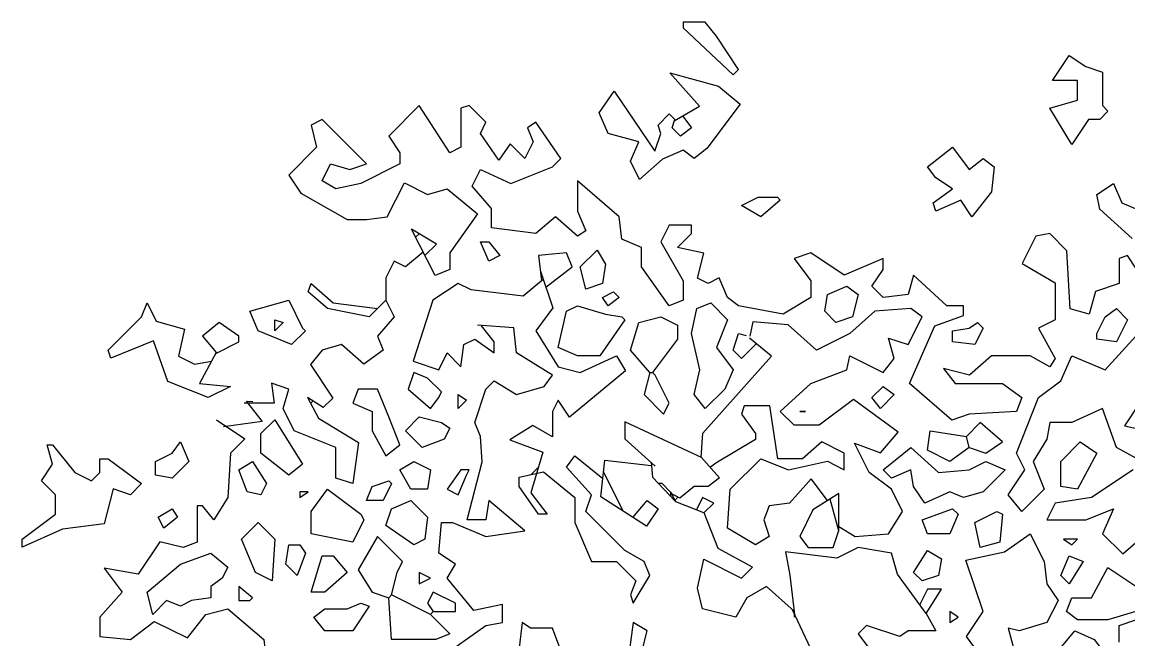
# Model space of a CAD drawing. Header units: millimetres. Extents: x 1211.91 to 1219.54, y 1029.16 to 1038.08.
# Drawn here: x 1214.75 to 1215.802, y 1037.497 to 1038.084 of the extents above; entities that cross this region are included whole.
import ezdxf

# ---------------------------------------------------------------- set-up
doc = ezdxf.new("R2010")
doc.units = ezdxf.units.MM
doc.header["$MEASUREMENT"] = 0
doc.layers.add('Hojas01', color=94, linetype='CONTINUOUS')
doc.layers.add('Hojas02', color=62, linetype='CONTINUOUS')

msp = doc.modelspace()

# ---------------------------------------------------------------- linework, layer by layer
at = {"layer": 'Hojas01', "linetype": 'Continuous'}
for p, q in [((1215.394, 1038.0039), (1215.3657, 1038.0354)), ((1215.3657, 1038.0354), (1215.4121, 1038.0229)), ((1215.2986, 1037.9976), (1215.3129, 1038.018)), ((1215.3129, 1038.018), (1215.3515, 1037.961)), ((1215.4121, 1038.0229), (1215.4326, 1038.0059)), ((1215.4326, 1038.0059), (1215.401, 1037.9636)), ((1215.1275, 1038.0044), (1215.0985, 1037.9754)), ((1215.1566, 1037.9595), (1215.1275, 1038.0044)), ((1215.175, 1038.0044), (1215.1671, 1038.0018)), ((1215.1671, 1038.0018), (1215.1671, 1037.9648)), ((1215.1909, 1037.9886), (1215.175, 1038.0044)), ((1215.307, 1037.978), (1215.2986, 1037.9976)), ((1215.3546, 1037.9859), (1215.3651, 1037.9965)), ((1215.3651, 1037.9965), (1215.3712, 1037.9904)), ((1215.3699, 1037.9898), (1215.394, 1038.0039)), ((1215.0351, 1037.9912), (1215.0246, 1037.9859)), ((1215.0246, 1037.9859), (1215.0298, 1037.9648)), ((1215.0774, 1037.949), (1215.0351, 1037.9912)), ((1215.1856, 1037.978), (1215.1909, 1037.9886)), ((1215.2384, 1037.9886), (1215.2305, 1037.9833)), ((1215.2622, 1037.9543), (1215.2384, 1037.9886)), ((1215.3572, 1037.978), (1215.3546, 1037.9859)), ((1215.3678, 1037.9833), (1215.3704, 1037.9912)), ((1215.3779, 1037.9944), (1215.3862, 1037.9833)), ((1215.0985, 1037.9754), (1215.109, 1037.9595)), ((1215.2033, 1037.9527), (1215.1856, 1037.978)), ((1215.2305, 1037.9833), (1215.2358, 1037.9701)), ((1215.3361, 1037.9701), (1215.307, 1037.978)), ((1215.3515, 1037.961), (1215.3572, 1037.978)), ((1215.3757, 1037.9754), (1215.3678, 1037.9833)), ((1215.3862, 1037.9833), (1215.3757, 1037.9754)), ((1215.0298, 1037.9648), (1215.0034, 1037.9384)), ((1215.1671, 1037.9648), (1215.1566, 1037.9595)), ((1215.214, 1037.9681), (1215.2033, 1037.9527)), ((1215.2278, 1037.9543), (1215.214, 1037.9681)), ((1215.2358, 1037.9701), (1215.2278, 1037.9543)), ((1215.3282, 1037.9516), (1215.3361, 1037.9701)), ((1215.109, 1037.9595), (1215.109, 1037.949)), ((1215.2542, 1037.9463), (1215.2622, 1037.9543)), ((1215.3588, 1037.9535), (1215.3367, 1037.9343)), ((1215.3783, 1037.9622), (1215.3588, 1037.9535)), ((1215.3889, 1037.9543), (1215.3783, 1037.9622)), ((1215.401, 1037.9636), (1215.3889, 1037.9543)), ((1215.0351, 1037.9331), (1215.043, 1037.949)), ((1215.043, 1037.949), (1215.0615, 1037.9437)), ((1215.0615, 1037.9437), (1215.0774, 1037.949)), ((1215.109, 1037.949), (1215.0721, 1037.9305)), ((1215.1777, 1037.9279), (1215.1856, 1037.9437)), ((1215.1856, 1037.9437), (1215.2146, 1037.9305)), ((1215.2146, 1037.9305), (1215.2542, 1037.9463)), ((1215.3367, 1037.9343), (1215.3282, 1037.9516)), ((1215.0034, 1037.9384), (1215.0149, 1037.9213)), ((1215.0483, 1037.9252), (1215.0351, 1037.9331)), ((1215.3176, 1037.8988), (1215.278, 1037.9331)), ((1215.278, 1037.9331), (1215.278, 1037.9041)), ((1215.0721, 1037.9305), (1215.0483, 1037.9252)), ((1215.097, 1037.8987), (1215.1134, 1037.931)), ((1215.1134, 1037.931), (1215.1354, 1037.9199)), ((1215.1354, 1037.9199), (1215.1539, 1037.9252)), ((1215.1539, 1037.9252), (1215.183, 1037.9015)), ((1215.1962, 1037.9067), (1215.1777, 1037.9279)), ((1215.7717, 1037.9199), (1215.7875, 1037.9305)), ((1215.7875, 1037.9305), (1215.7954, 1037.912)), ((1215.0149, 1037.9213), (1215.059, 1037.8962)), ((1215.7745, 1037.906), (1215.7717, 1037.9199)), ((1215.7954, 1037.912), (1215.8139, 1037.9041)), ((1215.183, 1037.9015), (1215.1566, 1037.8645)), ((1215.1962, 1037.8883), (1215.1962, 1037.9067)), ((1215.278, 1037.9041), (1215.2859, 1037.8856)), ((1215.8051, 1037.8781), (1215.7745, 1037.906)), ((1215.059, 1037.8962), (1215.0774, 1037.8962)), ((1215.0774, 1037.8962), (1215.097, 1037.8987)), ((1215.2569, 1037.8988), (1215.2384, 1037.883)), ((1215.278, 1037.8803), (1215.2569, 1037.8988)), ((1215.3202, 1037.8777), (1215.3176, 1037.8988)), ((1215.3651, 1037.8909), (1215.3572, 1037.8751)), ((1215.3862, 1037.8909), (1215.3651, 1037.8909)), ((1215.3862, 1037.883), (1215.3862, 1037.8909)), ((1215.1438, 1037.8728), (1215.12, 1037.8871)), ((1215.1426, 1037.843), (1215.12, 1037.8871)), ((1215.1273, 1037.8827), (1215.124, 1037.8794)), ((1215.2384, 1037.883), (1215.1962, 1037.8883)), ((1215.2859, 1037.8856), (1215.278, 1037.8803)), ((1215.373, 1037.8698), (1215.3862, 1037.883)), ((1215.7136, 1037.8803), (1215.7007, 1037.8545)), ((1215.7268, 1037.883), (1215.7136, 1037.8803)), ((1215.7432, 1037.8666), (1215.7268, 1037.883)), ((1215.1328, 1037.8619), (1215.1438, 1037.8728)), ((1215.3387, 1037.8698), (1215.3202, 1037.8777)), ((1215.3387, 1037.8513), (1215.3387, 1037.8698)), ((1215.3572, 1037.8751), (1215.3783, 1037.8381)), ((1215.3979, 1037.8642), (1215.373, 1037.8698)), ((1215.1311, 1037.8653), (1215.1143, 1037.8513)), ((1215.1566, 1037.8645), (1215.1566, 1037.8487)), ((1215.2674, 1037.8645), (1215.241, 1037.8619)), ((1215.241, 1037.8619), (1215.2437, 1037.8381)), ((1215.2727, 1037.8513), (1215.2674, 1037.8645)), ((1215.3921, 1037.8405), (1215.3979, 1037.8642)), ((1215.4998, 1037.8645), (1215.4839, 1037.8592)), ((1215.4839, 1037.8592), (1215.4998, 1037.8381)), ((1215.5314, 1037.8434), (1215.4998, 1037.8645)), ((1215.5684, 1037.8592), (1215.5314, 1037.8434)), ((1215.5684, 1037.8487), (1215.5684, 1037.8592)), ((1215.7461, 1037.8114), (1215.7432, 1037.8666)), ((1215.8007, 1037.8619), (1215.7928, 1037.8592)), ((1215.7928, 1037.8592), (1215.7928, 1037.8355)), ((1215.8166, 1037.8381), (1215.8007, 1037.8619)), ((1215.1038, 1037.8566), (1215.0958, 1037.8407)), ((1215.1143, 1037.8513), (1215.1038, 1037.8566)), ((1215.1566, 1037.8487), (1215.1426, 1037.843)), ((1215.2479, 1037.832), (1215.2727, 1037.8513)), ((1215.3651, 1037.8143), (1215.3387, 1037.8513)), ((1215.5578, 1037.8328), (1215.5684, 1037.8487)), ((1215.7007, 1037.8545), (1215.7321, 1037.8361)), ((1215.0958, 1037.8407), (1215.0958, 1037.8196)), ((1215.2453, 1037.8394), (1215.2264, 1037.8233)), ((1215.2426, 1037.8471), (1215.2546, 1037.8122)), ((1215.3783, 1037.8381), (1215.3783, 1037.8196)), ((1215.4021, 1037.8355), (1215.3921, 1037.8405)), ((1215.4126, 1037.8407), (1215.4021, 1037.8355)), ((1215.4206, 1037.8223), (1215.4126, 1037.8407)), ((1215.4998, 1037.8381), (1215.4998, 1037.8223)), ((1215.5974, 1037.8434), (1215.5922, 1037.8249)), ((1215.6291, 1037.8143), (1215.5974, 1037.8434)), ((1215.0219, 1037.8275), (1215.0246, 1037.8355)), ((1215.0404, 1037.8117), (1215.0219, 1037.8275)), ((1215.0246, 1037.8355), (1215.0457, 1037.817)), ((1215.1645, 1037.8355), (1215.1405, 1037.8195)), ((1215.1768, 1037.8293), (1215.1645, 1037.8355)), ((1215.2264, 1037.8233), (1215.1768, 1037.8293)), ((1215.5684, 1037.8223), (1215.5578, 1037.8328)), ((1215.7321, 1037.8361), (1215.7321, 1037.8011)), ((1215.7704, 1037.8279), (1215.7644, 1037.8063)), ((1215.7928, 1037.8355), (1215.7704, 1037.8279)), ((1214.8635, 1037.8038), (1214.8688, 1037.817)), ((1214.8688, 1037.817), (1214.8774, 1037.7997)), ((1215.0457, 1037.817), (1215.0879, 1037.8117)), ((1215.0958, 1037.8196), (1215.08, 1037.8038)), ((1215.0958, 1037.8196), (1215.1038, 1037.8038)), ((1215.1405, 1037.8195), (1215.1218, 1037.7617)), ((1215.3783, 1037.8196), (1215.3651, 1037.8143)), ((1215.4311, 1037.8143), (1215.4206, 1037.8223)), ((1215.4998, 1037.8223), (1215.4734, 1037.8064)), ((1215.5922, 1037.8249), (1215.5684, 1037.8223)), ((1215.08, 1037.8038), (1215.0404, 1037.8117)), ((1215.2546, 1037.8122), (1215.2384, 1037.7906)), ((1215.4734, 1037.8064), (1215.4311, 1037.8143)), ((1215.5605, 1037.8091), (1215.5367, 1037.7879)), ((1215.5948, 1037.8117), (1215.5605, 1037.8091)), ((1215.6054, 1037.8038), (1215.5948, 1037.8117)), ((1215.645, 1037.8143), (1215.6291, 1037.8143)), ((1215.645, 1037.8051), (1215.645, 1037.8143)), ((1215.7644, 1037.8063), (1215.7461, 1037.8114)), ((1214.8318, 1037.7721), (1214.8635, 1037.8038)), ((1214.8774, 1037.7997), (1214.9042, 1037.792)), ((1214.9374, 1037.7985), (1214.9216, 1037.7853)), ((1214.9559, 1037.7853), (1214.9374, 1037.7985)), ((1215.1038, 1037.8038), (1215.0879, 1037.7853)), ((1215.2173, 1037.7934), (1215.183, 1037.7959)), ((1215.4445, 1037.7992), (1215.4417, 1037.7853)), ((1215.4782, 1037.7963), (1215.4445, 1037.7992)), ((1215.505, 1037.7721), (1215.4782, 1037.7963)), ((1215.5923, 1037.7776), (1215.6054, 1037.8038)), ((1215.6175, 1037.7951), (1215.645, 1037.8051)), ((1215.7321, 1037.8011), (1215.7162, 1037.7932)), ((1214.9042, 1037.792), (1214.8985, 1037.7664)), ((1214.9216, 1037.7853), (1214.9348, 1037.7695)), ((1214.9559, 1037.78), (1214.9559, 1037.7853)), ((1215.0879, 1037.7853), (1215.0932, 1037.7721)), ((1215.1988, 1037.78), (1215.1867, 1037.7952)), ((1215.2199, 1037.7695), (1215.2173, 1037.7934)), ((1215.2384, 1037.7906), (1215.2595, 1037.7563)), ((1215.4258, 1037.7721), (1215.4311, 1037.7879)), ((1215.4311, 1037.7879), (1215.4381, 1037.7862)), ((1215.5367, 1037.7879), (1215.505, 1037.7721)), ((1215.5935, 1037.7404), (1215.6175, 1037.7951)), ((1215.7162, 1037.7932), (1215.7321, 1037.7642)), ((1215.7796, 1037.7536), (1215.8086, 1037.7853)), ((1214.875, 1037.7811), (1214.8344, 1037.7646)), ((1214.8885, 1037.7425), (1214.875, 1037.7811)), ((1214.934, 1037.7691), (1214.9559, 1037.78)), ((1215.0536, 1037.7774), (1215.0351, 1037.7721)), ((1215.0747, 1037.7589), (1215.0536, 1037.7774)), ((1215.1671, 1037.7563), (1215.1698, 1037.7774)), ((1215.1698, 1037.7774), (1215.1803, 1037.7827)), ((1215.1803, 1037.7827), (1215.1988, 1037.7695)), ((1215.1988, 1037.7695), (1215.1988, 1037.78)), ((1215.4478, 1037.7782), (1215.4338, 1037.7642)), ((1215.4623, 1037.7663), (1215.4413, 1037.7836)), ((1215.579, 1037.7642), (1215.5734, 1037.7837)), ((1215.5734, 1037.7837), (1215.5923, 1037.7776)), ((1214.8344, 1037.7646), (1214.8318, 1037.7721)), ((1214.8985, 1037.7664), (1214.9137, 1037.7589)), ((1214.9344, 1037.7699), (1214.9187, 1037.7404)), ((1215.0351, 1037.7721), (1215.0242, 1037.7584)), ((1215.0932, 1037.7721), (1215.0747, 1037.7589)), ((1215.146, 1037.7536), (1215.1539, 1037.7695)), ((1215.1539, 1037.7695), (1215.1671, 1037.7563)), ((1215.2542, 1037.7483), (1215.2199, 1037.7695)), ((1215.2806, 1037.751), (1215.315, 1037.7668)), ((1215.315, 1037.7668), (1215.3234, 1037.7526)), ((1215.3971, 1037.6932), (1215.4623, 1037.7663)), ((1215.4338, 1037.7642), (1215.4258, 1037.7721)), ((1215.5341, 1037.7536), (1215.5367, 1037.7668)), ((1215.5367, 1037.7668), (1215.5684, 1037.751)), ((1215.5684, 1037.751), (1215.579, 1037.7642)), ((1215.6714, 1037.7668), (1215.6504, 1037.7485)), ((1215.7083, 1037.7668), (1215.6714, 1037.7668)), ((1215.7268, 1037.7563), (1215.7083, 1037.7668)), ((1215.7321, 1037.7642), (1215.7268, 1037.7563)), ((1215.7374, 1037.7431), (1215.7479, 1037.7668)), ((1215.7479, 1037.7668), (1215.7796, 1037.7536)), ((1214.9137, 1037.7589), (1214.9301, 1037.7617)), ((1215.0242, 1037.7584), (1215.0452, 1037.7267)), ((1215.1218, 1037.7617), (1215.146, 1037.7536)), ((1215.2595, 1037.7563), (1215.2806, 1037.751)), ((1215.4998, 1037.7404), (1215.5341, 1037.7536)), ((1215.6504, 1037.7485), (1215.6257, 1037.7547)), ((1215.6257, 1037.7547), (1215.637, 1037.7404)), ((1215.1909, 1037.7351), (1215.1988, 1037.7431)), ((1215.1988, 1037.7431), (1215.2199, 1037.7299)), ((1215.2463, 1037.7378), (1215.2542, 1037.7483)), ((1215.3234, 1037.7526), (1215.2702, 1037.7086)), ((1215.7162, 1037.7272), (1215.7374, 1037.7431)), ((1214.9269, 1037.7272), (1214.8885, 1037.7425)), ((1214.9187, 1037.7404), (1214.948, 1037.7378)), ((1214.948, 1037.7378), (1214.9269, 1037.7272)), ((1215.0034, 1037.7351), (1214.9869, 1037.7407)), ((1214.9869, 1037.7407), (1214.9895, 1037.7217)), ((1214.9982, 1037.7167), (1215.0034, 1037.7351)), ((1215.1803, 1037.7035), (1215.1909, 1037.7351)), ((1215.2199, 1037.7299), (1215.2463, 1037.7378)), ((1215.4707, 1037.714), (1215.4998, 1037.7404)), ((1215.6336, 1037.7058), (1215.5935, 1037.7404)), ((1215.637, 1037.7404), (1215.6819, 1037.7404)), ((1215.6819, 1037.7404), (1215.7004, 1037.7272)), ((1214.9895, 1037.7217), (1214.9612, 1037.7219)), ((1214.9631, 1037.7237), (1214.9782, 1037.7045)), ((1214.9693, 1037.7231), (1214.964, 1037.7235)), ((1215.036, 1037.7176), (1215.0213, 1037.7272)), ((1215.0213, 1037.7272), (1215.0318, 1037.7077)), ((1215.0265, 1037.7239), (1215.0243, 1037.7217)), ((1215.0452, 1037.7267), (1215.036, 1037.7176)), ((1215.2595, 1037.7246), (1215.2542, 1037.714)), ((1215.2702, 1037.7086), (1215.2595, 1037.7246)), ((1215.5404, 1037.7254), (1215.5077, 1037.7008)), ((1215.5828, 1037.6942), (1215.5404, 1037.7254)), ((1215.6951, 1037.6744), (1215.7162, 1037.7272)), ((1215.7004, 1037.7272), (1215.6951, 1037.714)), ((1215.8139, 1037.7246), (1215.7978, 1037.7004)), ((1215.0087, 1037.6955), (1214.9982, 1037.7167)), ((1215.2542, 1037.714), (1215.2542, 1037.6899)), ((1215.4364, 1037.7193), (1215.4338, 1037.7114)), ((1215.4338, 1037.7114), (1215.447, 1037.6929)), ((1215.4606, 1037.7193), (1215.4364, 1037.7193)), ((1215.4682, 1037.6691), (1215.4606, 1037.7193)), ((1215.4839, 1037.7008), (1215.4707, 1037.714)), ((1215.6502, 1037.7114), (1215.6336, 1037.7058)), ((1215.6951, 1037.714), (1215.6502, 1037.7114)), ((1215.777, 1037.7167), (1215.7479, 1037.7035)), ((1215.7902, 1037.6797), (1215.777, 1037.7167)), ((1214.9348, 1037.7061), (1214.9616, 1037.688)), ((1214.9782, 1037.7045), (1214.9414, 1037.6994)), ((1215.0318, 1037.7077), (1215.0697, 1037.6845)), ((1215.1856, 1037.6903), (1215.1803, 1037.7035)), ((1215.3965, 1037.6698), (1215.3229, 1037.7041)), ((1215.3229, 1037.7041), (1215.3229, 1037.6879)), ((1215.5077, 1037.7008), (1215.4839, 1037.7008)), ((1215.7268, 1037.7035), (1215.7242, 1037.6876)), ((1215.7479, 1037.7035), (1215.7268, 1037.7035)), ((1215.0483, 1037.6797), (1215.0087, 1037.6955)), ((1215.1872, 1037.6661), (1215.1856, 1037.6903)), ((1215.2354, 1037.7006), (1215.2137, 1037.6871)), ((1215.2542, 1037.6899), (1215.2354, 1037.7006)), ((1215.3956, 1037.6702), (1215.3971, 1037.6932)), ((1215.447, 1037.6929), (1215.447, 1037.6872)), ((1215.566, 1037.6747), (1215.5828, 1037.6942)), ((1215.7978, 1037.7004), (1215.8374, 1037.6916)), ((1214.779, 1037.6639), (1214.7738, 1037.6823)), ((1214.7738, 1037.6823), (1214.779, 1037.6823)), ((1214.779, 1037.6823), (1214.8002, 1037.6559)), ((1214.9616, 1037.688), (1214.948, 1037.6744)), ((1215.0483, 1037.6507), (1215.0483, 1037.6797)), ((1215.0697, 1037.6845), (1215.0642, 1037.6454)), ((1215.2137, 1037.6871), (1215.2451, 1037.6752)), ((1215.3229, 1037.6879), (1215.3518, 1037.6621)), ((1215.447, 1037.6872), (1215.4093, 1037.6649)), ((1215.5103, 1037.685), (1215.4918, 1037.6691)), ((1215.5314, 1037.6744), (1215.5103, 1037.685)), ((1215.5552, 1037.6559), (1215.5412, 1037.6838)), ((1215.5412, 1037.6838), (1215.566, 1037.6747)), ((1215.7242, 1037.6876), (1215.711, 1037.6665)), ((1215.8192, 1037.6639), (1215.7902, 1037.6797)), ((1214.8239, 1037.6559), (1214.8239, 1037.6691)), ((1214.8239, 1037.6691), (1214.8318, 1037.6691)), ((1214.8318, 1037.6691), (1214.8635, 1037.6454)), ((1214.948, 1037.6744), (1214.9454, 1037.6322)), ((1215.2451, 1037.6752), (1215.2337, 1037.6367)), ((1215.2674, 1037.6612), (1215.2754, 1037.6718)), ((1215.2754, 1037.6718), (1215.302, 1037.6504)), ((1215.3956, 1037.6707), (1215.413, 1037.6509)), ((1215.4232, 1037.6401), (1215.4522, 1037.6691)), ((1215.4522, 1037.6691), (1215.4785, 1037.6586)), ((1215.4918, 1037.6691), (1215.4682, 1037.6691)), ((1215.5314, 1037.6586), (1215.5314, 1037.6744)), ((1215.703, 1037.6586), (1215.6951, 1037.6744)), ((1214.7685, 1037.648), (1214.779, 1037.6639)), ((1215.1729, 1037.6111), (1215.1872, 1037.6661)), ((1215.241, 1037.6612), (1215.2338, 1037.654)), ((1215.2912, 1037.6348), (1215.2674, 1037.6612)), ((1215.3002, 1037.6328), (1215.3039, 1037.6676)), ((1215.3039, 1037.6676), (1215.3481, 1037.6625)), ((1215.3478, 1037.6657), (1215.3493, 1037.6516)), ((1215.4093, 1037.6649), (1215.4043, 1037.661)), ((1215.4785, 1037.6586), (1215.5155, 1037.6666)), ((1215.5155, 1037.6666), (1215.5314, 1037.6586)), ((1215.711, 1037.6665), (1215.7215, 1037.6401)), ((1214.8002, 1037.6559), (1214.816, 1037.648)), ((1214.816, 1037.648), (1214.8239, 1037.6559)), ((1215.0642, 1037.6454), (1215.0483, 1037.6507)), ((1215.2226, 1037.6515), (1215.2455, 1037.6566)), ((1215.2226, 1037.6427), (1215.2226, 1037.6515)), ((1215.2455, 1037.6566), (1215.2754, 1037.6322)), ((1215.3216, 1037.6191), (1215.3027, 1037.6566)), ((1215.3713, 1037.6282), (1215.3493, 1037.6516)), ((1215.413, 1037.6509), (1215.4021, 1037.6427)), ((1215.5002, 1037.6501), (1215.4793, 1037.627)), ((1215.5157, 1037.6294), (1215.5002, 1037.6501)), ((1215.5763, 1037.6401), (1215.5552, 1037.6559)), ((1215.6872, 1037.6348), (1215.703, 1037.6586)), ((1215.806, 1037.6586), (1215.7664, 1037.6322)), ((1214.7817, 1037.6348), (1214.7685, 1037.648)), ((1214.8366, 1037.6404), (1214.8281, 1037.6071)), ((1214.853, 1037.6348), (1214.8366, 1037.6404)), ((1214.8635, 1037.6454), (1214.853, 1037.6348)), ((1215.241, 1037.6163), (1215.2226, 1037.6427)), ((1215.3583, 1037.6454), (1215.3551, 1037.6454)), ((1215.3583, 1037.6454), (1215.3664, 1037.6372)), ((1215.3889, 1037.6427), (1215.3752, 1037.6317)), ((1215.4021, 1037.6427), (1215.3889, 1037.6427)), ((1215.4206, 1037.6031), (1215.4232, 1037.6401)), ((1215.5869, 1037.619), (1215.5763, 1037.6401)), ((1215.7215, 1037.6401), (1215.7004, 1037.619)), ((1214.7817, 1037.6163), (1214.7817, 1037.6348)), ((1214.9454, 1037.6322), (1214.9322, 1037.6111)), ((1215.1935, 1037.6295), (1215.1909, 1037.6111)), ((1215.2278, 1037.6005), (1215.1935, 1037.6295)), ((1215.2337, 1037.6367), (1215.249, 1037.6163)), ((1215.2754, 1037.6322), (1215.2754, 1037.6084)), ((1215.2859, 1037.619), (1215.2912, 1037.6348)), ((1215.3435, 1037.605), (1215.3002, 1037.6328)), ((1215.3305, 1037.6133), (1215.344, 1037.6295)), ((1215.344, 1037.6295), (1215.3546, 1037.6216)), ((1215.3664, 1037.6375), (1215.3707, 1037.629)), ((1215.3664, 1037.6372), (1215.3664, 1037.6335)), ((1215.3752, 1037.6317), (1215.3671, 1037.6361)), ((1215.3734, 1037.6326), (1215.3703, 1037.6294)), ((1215.3981, 1037.6177), (1215.3713, 1037.6282)), ((1215.3968, 1037.6322), (1215.391, 1037.6206)), ((1215.4074, 1037.6269), (1215.3968, 1037.6322)), ((1215.5263, 1037.6361), (1215.5017, 1037.6204)), ((1215.5262, 1037.6005), (1215.518, 1037.6307)), ((1215.5263, 1037.6001), (1215.5263, 1037.6361)), ((1215.7004, 1037.619), (1215.6872, 1037.6348)), ((1215.7664, 1037.6322), (1215.7321, 1037.6269)), ((1214.9216, 1037.6243), (1214.9163, 1037.6243)), ((1214.9163, 1037.6243), (1214.9163, 1037.5899)), ((1214.9322, 1037.6111), (1214.9216, 1037.6243)), ((1215.3229, 1037.582), (1215.2859, 1037.619)), ((1215.3546, 1037.6216), (1215.3435, 1037.605)), ((1215.3984, 1037.6179), (1215.4074, 1037.6269)), ((1215.4116, 1037.5839), (1215.3984, 1037.6177)), ((1215.4602, 1037.6243), (1215.4549, 1037.6111)), ((1215.4793, 1037.627), (1215.4602, 1037.6243)), ((1215.5017, 1037.6204), (1215.4892, 1037.5952)), ((1215.5737, 1037.5979), (1215.5869, 1037.619)), ((1215.7321, 1037.6269), (1215.7242, 1037.6111)), ((1215.7611, 1037.6111), (1215.7875, 1037.6216)), ((1215.7875, 1037.6216), (1215.777, 1037.5979)), ((1214.75, 1037.5926), (1214.7817, 1037.6163)), ((1214.8281, 1037.6071), (1214.7884, 1037.6022)), ((1215.146, 1037.5794), (1215.1486, 1037.6084)), ((1215.1486, 1037.6084), (1215.1592, 1037.6084)), ((1215.1592, 1037.6084), (1215.1909, 1037.5952)), ((1215.1909, 1037.6111), (1215.1729, 1037.6111)), ((1215.249, 1037.6163), (1215.241, 1037.6163)), ((1215.2754, 1037.6084), (1215.2912, 1037.5715)), ((1215.4549, 1037.6111), (1215.4602, 1037.5952)), ((1215.7242, 1037.6111), (1215.7611, 1037.6111)), ((1215.7962, 1037.5786), (1215.8325, 1037.6103)), ((1214.7884, 1037.6022), (1214.75, 1037.5851)), ((1215.1909, 1037.5952), (1215.2278, 1037.6005)), ((1215.447, 1037.5873), (1215.4206, 1037.6031)), ((1215.5209, 1037.5847), (1215.5263, 1037.6008)), ((1215.5263, 1037.6047), (1215.542, 1037.5952)), ((1215.542, 1037.5952), (1215.5737, 1037.5979)), ((1215.6838, 1037.5807), (1215.7083, 1037.5979)), ((1215.7083, 1037.5979), (1215.7215, 1037.5715)), ((1215.777, 1037.5979), (1215.7962, 1037.5786)), ((1214.75, 1037.5851), (1214.75, 1037.5926)), ((1214.8809, 1037.5902), (1214.8604, 1037.5596)), ((1214.9031, 1037.5847), (1214.8809, 1037.5902)), ((1214.9163, 1037.5899), (1214.9031, 1037.5847)), ((1215.4602, 1037.5952), (1215.447, 1037.5873)), ((1215.4892, 1037.5952), (1215.4971, 1037.5847)), ((1215.1618, 1037.5688), (1215.146, 1037.5794)), ((1215.3414, 1037.5715), (1215.3229, 1037.582)), ((1215.4443, 1037.5662), (1215.4116, 1037.5839)), ((1215.5244, 1037.5745), (1215.4757, 1037.5806)), ((1215.4757, 1037.5806), (1215.4797, 1037.5584)), ((1215.4971, 1037.5847), (1215.5209, 1037.5847)), ((1215.5446, 1037.5847), (1215.5244, 1037.5745)), ((1215.5763, 1037.5794), (1215.5446, 1037.5847)), ((1215.582, 1037.5596), (1215.5763, 1037.5794)), ((1215.6472, 1037.5727), (1215.6838, 1037.5807)), ((1214.8604, 1037.5596), (1214.828, 1037.5651)), ((1214.828, 1037.5651), (1214.845, 1037.5424)), ((1215.1539, 1037.5556), (1215.1618, 1037.5688)), ((1215.2912, 1037.5715), (1215.315, 1037.5715)), ((1215.315, 1037.5715), (1215.3334, 1037.553)), ((1215.3466, 1037.5583), (1215.3414, 1037.5715)), ((1215.3919, 1037.546), (1215.398, 1037.5736)), ((1215.398, 1037.5736), (1215.4338, 1037.5556)), ((1215.4338, 1037.5556), (1215.4443, 1037.5662)), ((1215.6634, 1037.5239), (1215.6472, 1037.5727)), ((1215.7215, 1037.5715), (1215.7242, 1037.5503)), ((1215.7664, 1037.5371), (1215.7821, 1037.5659)), ((1215.7821, 1037.5659), (1215.8086, 1037.5481)), ((1215.1794, 1037.525), (1215.1539, 1037.5556)), ((1215.3308, 1037.5319), (1215.3466, 1037.5583)), ((1215.4797, 1037.5584), (1215.4842, 1037.5213)), ((1215.6095, 1037.5221), (1215.582, 1037.5596)), ((1215.3334, 1037.553), (1215.3282, 1037.5398)), ((1215.3968, 1037.5266), (1215.3919, 1037.546)), ((1215.4575, 1037.5477), (1215.439, 1037.5371)), ((1215.4838, 1037.5243), (1215.4575, 1037.5477)), ((1215.6106, 1037.5451), (1215.6034, 1037.5305)), ((1215.6095, 1037.522), (1215.6238, 1037.5451)), ((1215.6238, 1037.5451), (1215.6106, 1037.5451)), ((1215.7242, 1037.5503), (1215.7347, 1037.5345)), ((1214.845, 1037.5424), (1214.8239, 1037.5187)), ((1215.3282, 1037.5398), (1215.3308, 1037.5319)), ((1215.439, 1037.5371), (1215.4285, 1037.5187)), ((1215.7347, 1037.5345), (1215.7242, 1037.5134)), ((1215.7426, 1037.5239), (1215.7479, 1037.5371)), ((1215.7479, 1037.5371), (1215.7664, 1037.5371)), ((1214.9245, 1037.5213), (1214.9454, 1037.5266)), ((1214.9454, 1037.5266), (1214.9797, 1037.4975)), ((1215.2067, 1037.5305), (1215.1794, 1037.525)), ((1215.2067, 1037.5134), (1215.2067, 1037.5305)), ((1215.4285, 1037.5187), (1215.3968, 1037.5266)), ((1215.4819, 1037.5259), (1215.5218, 1037.4412)), ((1215.6091, 1037.5228), (1215.6186, 1037.5055)), ((1215.6476, 1037.5002), (1215.6634, 1037.5239)), ((1215.7532, 1037.516), (1215.7426, 1037.5239)), ((1215.8086, 1037.5239), (1215.7822, 1037.516)), ((1214.8239, 1037.5187), (1214.8239, 1037.5002)), ((1214.853, 1037.4975), (1214.8755, 1037.5144)), ((1214.8755, 1037.5144), (1214.9071, 1037.499)), ((1214.9071, 1037.499), (1214.9245, 1037.5213)), ((1215.1909, 1037.5107), (1215.2067, 1037.5134)), ((1215.2252, 1037.5134), (1215.2226, 1037.4896)), ((1215.2331, 1037.5081), (1215.2252, 1037.5134)), ((1215.3308, 1037.5134), (1215.3255, 1037.4738)), ((1215.344, 1037.5055), (1215.3308, 1037.5134)), ((1215.7242, 1037.5134), (1215.6978, 1037.5055)), ((1215.7822, 1037.516), (1215.7532, 1037.516)), ((1215.146, 1037.4791), (1215.1909, 1037.5107)), ((1215.2542, 1037.5081), (1215.2331, 1037.5081)), ((1215.2622, 1037.487), (1215.2542, 1037.5081)), ((1215.3387, 1037.4843), (1215.344, 1037.5055)), ((1215.5526, 1037.5107), (1215.5446, 1037.5028)), ((1215.5446, 1037.5028), (1215.5605, 1037.4817)), ((1215.5842, 1037.5002), (1215.5526, 1037.5107)), ((1215.5922, 1037.5055), (1215.5842, 1037.5002)), ((1215.6186, 1037.5055), (1215.5922, 1037.5055)), ((1215.6978, 1037.5055), (1215.6872, 1037.5081)), ((1215.6872, 1037.5081), (1215.6925, 1037.4896)), ((1214.8239, 1037.5002), (1214.853, 1037.4975)), ((1214.9797, 1037.4975), (1214.9823, 1037.4764)), ((1215.6617, 1037.4814), (1215.6476, 1037.5002))]:
    msp.add_line(p, q, dxfattribs=at)
at = {"layer": 'Hojas02', "linetype": 'Continuous'}
for p, q in [((1215.3862, 1038.0836), (1215.3783, 1038.0836)), ((1215.3783, 1038.0836), (1215.3783, 1038.0783)), ((1215.3994, 1038.0836), (1215.3862, 1038.0836)), ((1215.41, 1038.0704), (1215.3994, 1038.0836)), ((1215.3783, 1038.0783), (1215.4258, 1038.0335)), ((1215.4311, 1038.0387), (1215.41, 1038.0704)), ((1215.7294, 1038.0282), (1215.7453, 1038.0519)), ((1215.7453, 1038.0519), (1215.7611, 1038.0414)), ((1215.4258, 1038.0335), (1215.4311, 1038.0387)), ((1215.7611, 1038.0414), (1215.777, 1038.0361)), ((1215.74, 1038.0282), (1215.7294, 1038.0282)), ((1215.7532, 1038.0282), (1215.74, 1038.0282)), ((1215.7532, 1038.0097), (1215.7532, 1038.0282)), ((1215.777, 1038.0361), (1215.777, 1038.0044)), ((1215.7268, 1038.0018), (1215.7532, 1038.0097)), ((1215.7479, 1037.9675), (1215.7268, 1038.0018)), ((1215.7822, 1037.9991), (1215.7743, 1037.9912)), ((1215.777, 1038.0044), (1215.7822, 1037.9991)), ((1215.7638, 1037.9912), (1215.7479, 1037.9675)), ((1215.7743, 1037.9912), (1215.7638, 1037.9912)), ((1215.6106, 1037.9463), (1215.6344, 1037.9648)), ((1215.6344, 1037.9648), (1215.6502, 1037.9437)), ((1215.6502, 1037.9437), (1215.6634, 1037.9543)), ((1215.6634, 1037.9543), (1215.674, 1037.9463)), ((1215.6186, 1037.9358), (1215.6106, 1037.9463)), ((1215.674, 1037.9463), (1215.6714, 1037.9226)), ((1215.6344, 1037.9252), (1215.6186, 1037.9358)), ((1215.6159, 1037.912), (1215.6344, 1037.9252)), ((1215.6714, 1037.9226), (1215.6529, 1037.8988)), ((1215.4338, 1037.9094), (1215.4496, 1037.9173)), ((1215.4496, 1037.9173), (1215.4681, 1037.9173)), ((1215.4707, 1037.9147), (1215.4522, 1037.8988)), ((1215.4681, 1037.9173), (1215.4707, 1037.9147)), ((1215.6186, 1037.9041), (1215.6159, 1037.912)), ((1215.6423, 1037.9147), (1215.6186, 1037.9041)), ((1215.6529, 1037.8988), (1215.6423, 1037.9147)), ((1215.4522, 1037.8988), (1215.4338, 1037.9094)), ((1215.1935, 1037.8566), (1215.1856, 1037.8751)), ((1215.1856, 1037.8751), (1215.1935, 1037.8751)), ((1215.1935, 1037.8751), (1215.2041, 1037.8619)), ((1215.2041, 1037.8619), (1215.1935, 1037.8566)), ((1215.2806, 1037.8513), (1215.2965, 1037.8671)), ((1215.2965, 1037.8671), (1215.3044, 1037.8539)), ((1215.2859, 1037.8302), (1215.2806, 1037.8513)), ((1215.3044, 1037.8539), (1215.3018, 1037.8355)), ((1215.3018, 1037.8355), (1215.2859, 1037.8302)), ((1215.3018, 1037.8223), (1215.3123, 1037.8275)), ((1215.3123, 1037.8275), (1215.3176, 1037.8223)), ((1215.5156, 1037.8249), (1215.5341, 1037.8328)), ((1215.5341, 1037.8328), (1215.5446, 1037.8249)), ((1214.9665, 1037.8091), (1215.0034, 1037.8196)), ((1215.0034, 1037.8196), (1215.0166, 1037.7932)), ((1215.307, 1037.8143), (1215.3018, 1037.8223)), ((1215.3176, 1037.8223), (1215.307, 1037.8143)), ((1215.3915, 1037.8117), (1215.4047, 1037.817)), ((1215.4047, 1037.817), (1215.4206, 1037.8011)), ((1215.513, 1037.8091), (1215.5156, 1037.8249)), ((1215.5446, 1037.8249), (1215.5394, 1037.8038)), ((1214.9744, 1037.7906), (1214.9665, 1037.8091)), ((1215.2595, 1037.7747), (1215.2674, 1037.8091)), ((1215.2674, 1037.8091), (1215.278, 1037.8143)), ((1215.278, 1037.8143), (1215.3044, 1037.8064)), ((1215.3044, 1037.8064), (1215.3202, 1037.8038)), ((1215.3862, 1037.7879), (1215.3915, 1037.8117)), ((1215.5235, 1037.7985), (1215.513, 1037.8091)), ((1215.7796, 1037.8038), (1215.7902, 1037.8117)), ((1215.7902, 1037.8117), (1215.8007, 1037.8011)), ((1214.9902, 1037.7906), (1214.9902, 1037.8011)), ((1214.9902, 1037.8011), (1214.9982, 1037.7985)), ((1214.9982, 1037.7985), (1214.9902, 1037.7906)), ((1215.3229, 1037.8011), (1215.2991, 1037.7668)), ((1215.3202, 1037.8038), (1215.3229, 1037.8011)), ((1215.3282, 1037.7721), (1215.3361, 1037.7985)), ((1215.3361, 1037.7985), (1215.3572, 1037.8038)), ((1215.3572, 1037.8038), (1215.373, 1037.7959)), ((1215.373, 1037.7959), (1215.373, 1037.7827)), ((1215.4206, 1037.8011), (1215.41, 1037.7747)), ((1215.5394, 1037.8038), (1215.5235, 1037.7985)), ((1215.6502, 1037.7932), (1215.6582, 1037.7985)), ((1215.6582, 1037.7985), (1215.6634, 1037.7932)), ((1215.7717, 1037.7879), (1215.7796, 1037.8038)), ((1215.8007, 1037.8011), (1215.7902, 1037.78)), ((1215.0061, 1037.7774), (1214.9744, 1037.7906)), ((1215.0193, 1037.7906), (1215.0061, 1037.7774)), ((1215.0166, 1037.7932), (1215.0193, 1037.7906)), ((1215.3942, 1037.7536), (1215.3862, 1037.7879)), ((1215.6344, 1037.7906), (1215.6502, 1037.7932)), ((1215.6344, 1037.78), (1215.6344, 1037.7906)), ((1215.6634, 1037.7932), (1215.6555, 1037.7774)), ((1215.7717, 1037.7827), (1215.7717, 1037.7879)), ((1215.278, 1037.7668), (1215.2595, 1037.7747)), ((1215.373, 1037.7827), (1215.3493, 1037.751)), ((1215.41, 1037.7747), (1215.4258, 1037.7536)), ((1215.6555, 1037.7774), (1215.6344, 1037.78)), ((1215.7902, 1037.78), (1215.7717, 1037.7827)), ((1215.2991, 1037.7668), (1215.278, 1037.7668)), ((1215.3466, 1037.751), (1215.3282, 1037.7721)), ((1215.3889, 1037.7299), (1215.3942, 1037.7536)), ((1215.4258, 1037.7536), (1215.4179, 1037.7351)), ((1215.1222, 1037.751), (1215.117, 1037.7351)), ((1215.1354, 1037.7457), (1215.1222, 1037.751)), ((1215.1486, 1037.7325), (1215.1354, 1037.7457)), ((1215.3466, 1037.751), (1215.3414, 1037.7299)), ((1215.3466, 1037.751), (1215.3493, 1037.751)), ((1215.3519, 1037.7483), (1215.3493, 1037.751)), ((1215.3651, 1037.7219), (1215.3519, 1037.7483)), ((1215.0694, 1037.7351), (1215.0642, 1037.7219)), ((1215.0879, 1037.7351), (1215.0694, 1037.7351)), ((1215.0985, 1037.7087), (1215.0879, 1037.7351)), ((1215.117, 1037.7351), (1215.1381, 1037.7167)), ((1215.146, 1037.7272), (1215.1486, 1037.7325)), ((1215.4179, 1037.7351), (1215.3994, 1037.7167)), ((1215.5578, 1037.7272), (1215.5684, 1037.7378)), ((1215.5684, 1037.7378), (1215.579, 1037.7299)), ((1215.0642, 1037.7219), (1215.0826, 1037.714)), ((1215.1381, 1037.7167), (1215.146, 1037.7272)), ((1215.1645, 1037.7167), (1215.1645, 1037.7299)), ((1215.1645, 1037.7299), (1215.1724, 1037.7246)), ((1215.1724, 1037.7246), (1215.1645, 1037.7167)), ((1215.3414, 1037.7299), (1215.3598, 1037.7114)), ((1215.3598, 1037.7114), (1215.3651, 1037.7219)), ((1215.3994, 1037.7167), (1215.3889, 1037.7299)), ((1215.5658, 1037.7167), (1215.5578, 1037.7272)), ((1215.579, 1037.7299), (1215.5658, 1037.7167)), ((1215.0826, 1037.714), (1215.0826, 1037.6955)), ((1215.4945, 1037.714), (1215.4892, 1037.714)), ((1215.4892, 1037.714), (1215.4945, 1037.714)), ((1214.977, 1037.6929), (1214.9902, 1037.7061)), ((1214.9902, 1037.7061), (1215.0166, 1037.6639)), ((1215.109, 1037.6823), (1215.0985, 1037.7087)), ((1215.1143, 1037.6955), (1215.1275, 1037.7087)), ((1215.1275, 1037.7087), (1215.1486, 1037.7035)), ((1215.1486, 1037.7035), (1215.1566, 1037.6982)), ((1215.6608, 1037.7035), (1215.6476, 1037.6903)), ((1215.6819, 1037.685), (1215.6608, 1037.7035)), ((1214.977, 1037.6744), (1214.977, 1037.6929)), ((1215.0826, 1037.6955), (1215.0958, 1037.6718)), ((1215.1302, 1037.6797), (1215.1143, 1037.6955)), ((1215.1566, 1037.6982), (1215.1513, 1037.6876)), ((1215.6106, 1037.6771), (1215.6133, 1037.6955)), ((1215.6133, 1037.6955), (1215.6476, 1037.6903)), ((1215.6502, 1037.6797), (1215.6476, 1037.6903)), ((1214.8926, 1037.6744), (1214.9005, 1037.685)), ((1214.9005, 1037.685), (1214.9084, 1037.6665)), ((1215.0958, 1037.6718), (1215.109, 1037.6823)), ((1215.1513, 1037.6876), (1215.1302, 1037.6797)), ((1215.5684, 1037.6586), (1215.5948, 1037.6797)), ((1215.5948, 1037.6797), (1215.6212, 1037.6559)), ((1215.6502, 1037.6797), (1215.6318, 1037.6665)), ((1215.6502, 1037.6797), (1215.6661, 1037.6744)), ((1215.6661, 1037.6744), (1215.6819, 1037.685)), ((1215.7374, 1037.6665), (1215.7558, 1037.685)), ((1215.7558, 1037.685), (1215.7717, 1037.6744)), ((1214.8767, 1037.6665), (1214.8926, 1037.6744)), ((1215.0034, 1037.6533), (1214.977, 1037.6744)), ((1215.6318, 1037.6665), (1215.6106, 1037.6771)), ((1215.7717, 1037.6744), (1215.7532, 1037.6401)), ((1214.8767, 1037.6533), (1214.8767, 1037.6665)), ((1214.9084, 1037.6665), (1214.8926, 1037.6507)), ((1214.9559, 1037.6586), (1214.9691, 1037.6665)), ((1214.9691, 1037.6665), (1214.9823, 1037.6454)), ((1215.0166, 1037.6639), (1215.0034, 1037.6533)), ((1215.109, 1037.6586), (1215.1222, 1037.6665)), ((1215.1222, 1037.6665), (1215.1381, 1037.6586)), ((1215.6502, 1037.6586), (1215.6661, 1037.6665)), ((1215.6661, 1037.6665), (1215.6846, 1037.6586)), ((1215.7374, 1037.6427), (1215.7374, 1037.6665)), ((1214.8926, 1037.6507), (1214.8767, 1037.6533)), ((1214.9638, 1037.6375), (1214.9559, 1037.6586)), ((1215.1196, 1037.6401), (1215.109, 1037.6586)), ((1215.1381, 1037.6586), (1215.1354, 1037.6401)), ((1215.1671, 1037.6586), (1215.1539, 1037.6401)), ((1215.1645, 1037.6348), (1215.1724, 1037.6533)), ((1215.175, 1037.6586), (1215.1671, 1037.6586)), ((1215.1724, 1037.6533), (1215.175, 1037.6586)), ((1215.5763, 1037.6507), (1215.5684, 1037.6586)), ((1215.5948, 1037.6586), (1215.5763, 1037.6507)), ((1215.5974, 1037.6427), (1215.5948, 1037.6586)), ((1215.6212, 1037.6559), (1215.6502, 1037.6586)), ((1215.6846, 1037.6586), (1215.6634, 1037.6375)), ((1214.9823, 1037.6454), (1214.977, 1037.6348)), ((1215.0246, 1037.619), (1215.0404, 1037.6401)), ((1215.0404, 1037.6401), (1215.0721, 1037.6163)), ((1215.0774, 1037.6295), (1215.0826, 1037.6427)), ((1215.0826, 1037.6427), (1215.0985, 1037.648)), ((1215.1011, 1037.6454), (1215.0932, 1037.6295)), ((1215.0985, 1037.648), (1215.1011, 1037.6454)), ((1215.1354, 1037.6401), (1215.1196, 1037.6401)), ((1215.1539, 1037.6401), (1215.1645, 1037.6348)), ((1215.608, 1037.6269), (1215.5974, 1037.6427)), ((1215.7532, 1037.6401), (1215.7374, 1037.6427)), ((1214.977, 1037.6348), (1214.9638, 1037.6375)), ((1215.0219, 1037.6375), (1215.014, 1037.6375)), ((1215.014, 1037.6375), (1215.014, 1037.6322)), ((1215.014, 1037.6322), (1215.0219, 1037.6375)), ((1215.0932, 1037.6295), (1215.0774, 1037.6295)), ((1215.1011, 1037.6216), (1215.1196, 1037.6295)), ((1215.1196, 1037.6295), (1215.1354, 1037.6137)), ((1215.6318, 1037.6375), (1215.608, 1037.6269)), ((1215.645, 1037.6322), (1215.6318, 1037.6375)), ((1215.6634, 1037.6375), (1215.645, 1037.6322)), ((1214.8794, 1037.6137), (1214.8926, 1037.6216)), ((1214.8926, 1037.6216), (1214.8978, 1037.6137)), ((1215.0246, 1037.5979), (1215.0246, 1037.619)), ((1215.0958, 1037.6058), (1215.1011, 1037.6216)), ((1215.6054, 1037.6111), (1215.6344, 1037.6216)), ((1215.6344, 1037.6216), (1215.6397, 1037.6163)), ((1215.6555, 1037.6084), (1215.6766, 1037.619)), ((1215.6766, 1037.619), (1215.6819, 1037.6163)), ((1214.8846, 1037.6031), (1214.8794, 1037.6137)), ((1214.8978, 1037.6137), (1214.8846, 1037.6031)), ((1214.9586, 1037.5926), (1214.9744, 1037.6084)), ((1214.9744, 1037.6084), (1214.9902, 1037.5926)), ((1215.0747, 1037.6111), (1215.0642, 1037.5899)), ((1215.0721, 1037.6163), (1215.0747, 1037.6111)), ((1215.1354, 1037.6137), (1215.1328, 1037.5926)), ((1215.6106, 1037.5979), (1215.6054, 1037.6111)), ((1215.6397, 1037.6163), (1215.6318, 1037.5979)), ((1215.6608, 1037.5847), (1215.6555, 1037.6084)), ((1215.6819, 1037.6163), (1215.6793, 1037.5899)), ((1215.0642, 1037.5899), (1215.0246, 1037.5979)), ((1215.1222, 1037.5873), (1215.0958, 1037.6058)), ((1215.6318, 1037.5979), (1215.6106, 1037.5979)), ((1214.9718, 1037.5609), (1214.9586, 1037.5926)), ((1214.9902, 1037.5926), (1214.9876, 1037.553)), ((1215.0008, 1037.5688), (1215.0034, 1037.5873)), ((1215.0034, 1037.5873), (1215.014, 1037.5873)), ((1215.014, 1037.5873), (1215.0193, 1037.5794)), ((1215.0879, 1037.5952), (1215.0694, 1037.5635)), ((1215.1117, 1037.5715), (1215.0879, 1037.5952)), ((1215.1328, 1037.5926), (1215.1222, 1037.5873)), ((1215.6793, 1037.5899), (1215.6608, 1037.5847)), ((1215.7532, 1037.5926), (1215.74, 1037.5926)), ((1215.74, 1037.5926), (1215.7479, 1037.5873)), ((1215.7479, 1037.5873), (1215.7532, 1037.5926)), ((1214.9005, 1037.5688), (1214.9295, 1037.5794)), ((1214.9295, 1037.5794), (1214.9454, 1037.5662)), ((1215.0193, 1037.5794), (1215.0114, 1037.5583)), ((1215.0246, 1037.5424), (1215.0351, 1037.5767)), ((1215.0351, 1037.5767), (1215.0457, 1037.5767)), ((1215.0457, 1037.5767), (1215.0589, 1037.5609)), ((1215.5974, 1037.5609), (1215.6106, 1037.582)), ((1215.6106, 1037.582), (1215.6238, 1037.5741)), ((1215.7374, 1037.5583), (1215.7453, 1037.5767)), ((1215.7453, 1037.5767), (1215.7585, 1037.5715)), ((1214.8688, 1037.5424), (1214.9005, 1037.5688)), ((1214.9454, 1037.5662), (1214.9401, 1037.5556)), ((1215.0114, 1037.5583), (1215.0008, 1037.5688)), ((1215.1064, 1037.5609), (1215.1117, 1037.5715)), ((1215.6238, 1037.5741), (1215.6212, 1037.5583)), ((1215.7585, 1037.5715), (1215.7453, 1037.5503)), ((1214.9401, 1037.5556), (1214.9295, 1037.5477)), ((1214.9876, 1037.553), (1214.9718, 1037.5609)), ((1215.0589, 1037.5609), (1215.0378, 1037.5424)), ((1215.0694, 1037.5635), (1215.0826, 1037.5424)), ((1215.1011, 1037.5398), (1215.1064, 1037.5609)), ((1215.1381, 1037.5556), (1215.1275, 1037.5609)), ((1215.1275, 1037.5609), (1215.1275, 1037.5503)), ((1215.1275, 1037.5503), (1215.1381, 1037.5556)), ((1215.6054, 1037.553), (1215.5974, 1037.5609)), ((1215.6212, 1037.5583), (1215.6054, 1037.553)), ((1215.7453, 1037.5503), (1215.7374, 1037.5583)), ((1214.9295, 1037.5477), (1214.9295, 1037.5371)), ((1214.9691, 1037.5371), (1214.9559, 1037.5477)), ((1214.9559, 1037.5477), (1214.9559, 1037.5345)), ((1214.8741, 1037.5213), (1214.8688, 1037.5424)), ((1214.8873, 1037.5345), (1214.8741, 1037.5213)), ((1214.9005, 1037.5292), (1214.8873, 1037.5345)), ((1214.911, 1037.5345), (1214.9005, 1037.5292)), ((1214.9295, 1037.5371), (1214.911, 1037.5345)), ((1214.9559, 1037.5345), (1214.9665, 1037.5345)), ((1214.9665, 1037.5345), (1214.9691, 1037.5371)), ((1215.0378, 1037.5424), (1215.0246, 1037.5424)), ((1215.0826, 1037.5424), (1215.0985, 1037.5371)), ((1215.1011, 1037.5398), (1215.0985, 1037.5371)), ((1215.1011, 1037.4975), (1215.0985, 1037.5371)), ((1215.1381, 1037.5213), (1215.1011, 1037.5398)), ((1215.1407, 1037.5424), (1215.1354, 1037.5319)), ((1215.1618, 1037.5319), (1215.1407, 1037.5424)), ((1215.0272, 1037.5187), (1215.0378, 1037.5266)), ((1215.0378, 1037.5266), (1215.0589, 1037.5266)), ((1215.0589, 1037.5266), (1215.0721, 1037.5319)), ((1215.08, 1037.5292), (1215.0642, 1037.5055)), ((1215.0721, 1037.5319), (1215.08, 1037.5292)), ((1215.1354, 1037.5319), (1215.1407, 1037.5239)), ((1215.1407, 1037.5239), (1215.1381, 1037.5213)), ((1215.1407, 1037.5239), (1215.1618, 1037.5239)), ((1215.1618, 1037.5239), (1215.1618, 1037.5319)), ((1215.4839, 1037.5239), (1215.4839, 1037.5187)), ((1215.6397, 1037.5187), (1215.6318, 1037.5239)), ((1215.6318, 1037.5239), (1215.6318, 1037.5134)), ((1215.0378, 1037.5055), (1215.0272, 1037.5187)), ((1215.1381, 1037.5213), (1215.1566, 1037.5028)), ((1215.6318, 1037.5134), (1215.6397, 1037.5187)), ((1215.7928, 1037.5107), (1215.8086, 1037.516)), ((1215.0642, 1037.5055), (1215.0378, 1037.5055)), ((1215.1566, 1037.5028), (1215.1434, 1037.4975)), ((1215.7242, 1037.4738), (1215.7506, 1037.5055)), ((1215.7506, 1037.5055), (1215.769, 1037.4975)), ((1215.7928, 1037.4949), (1215.7928, 1037.5107)), ((1215.1196, 1037.4975), (1215.1011, 1037.4975)), ((1215.1434, 1037.4975), (1215.1196, 1037.4975)), ((1215.769, 1037.4975), (1215.7849, 1037.4764))]:
    msp.add_line(p, q, dxfattribs=at)

doc.saveas('drawing.dxf')
